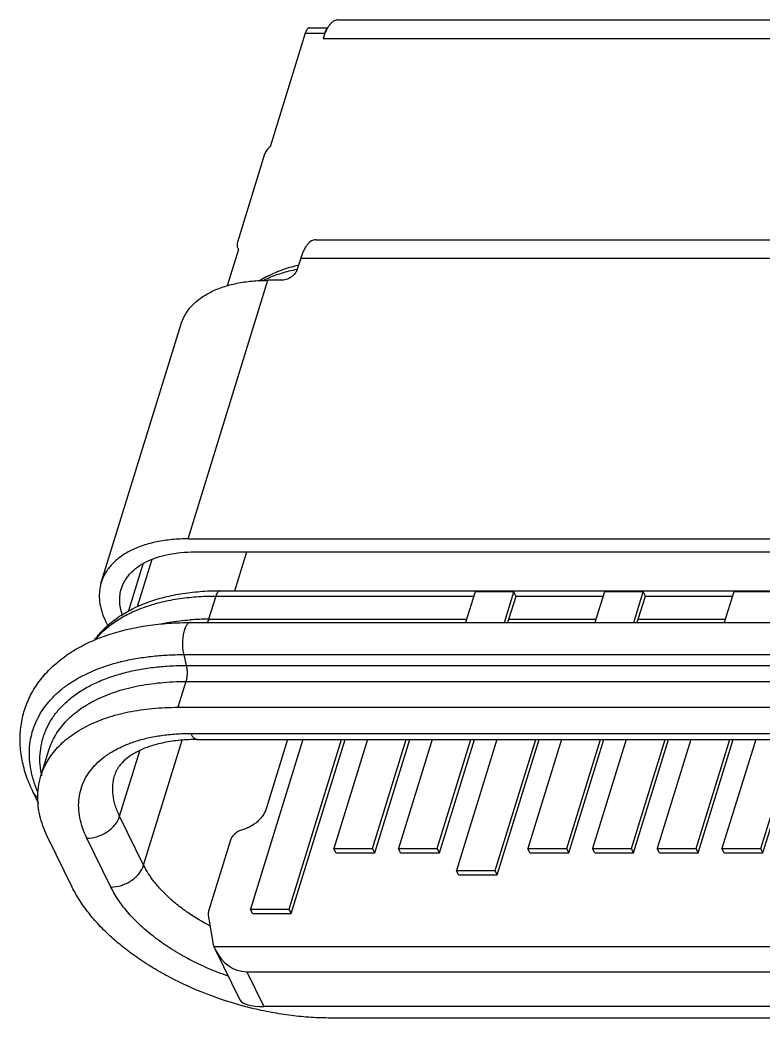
# Model space of a CAD drawing. Extents: x 0 to 420, y 0 to 297.
# Drawn here: x 260.57 to 292.31, y 197.8 to 240.44 of the extents above; entities that cross this region are included whole.
import ezdxf

# ---------------------------------------------------------------- set-up
doc = ezdxf.new("R2010")
doc.units = 0
doc.header["$LTSCALE"] = 23.1
doc.layers.get('0').update_dxf_attribs({"linetype": 'CONTINUOUS'})

msp = doc.modelspace()

# ---------------------------------------------------------------- linework, layer by layer
at = {"color": 7, "linetype": 'CONTINUOUS'}
for p, q in [((272.941, 240.105), (273.694, 240.105)), ((274.155, 240.438), (322.511, 240.438)), ((272.758, 239.878), (271.257, 235.019)), ((272.758, 239.878), (273.587, 239.878)), ((273.587, 239.878), (273.515, 239.643)), ((273.515, 239.643), (321.87, 239.643)), ((271.022, 234.708), (269.861, 230.948)), ((273.201, 231.048), (310.504, 231.048)), ((269.903, 230.637), (269.422, 229.081)), ((269.874, 230.684), (269.903, 230.637)), ((272.56, 230.254), (272.415, 229.784)), ((272.56, 230.254), (309.863, 230.254)), ((272.407, 229.779), (272.393, 229.776)), ((267.751, 218.269), (271.164, 229.314)), ((271.717, 229.314), (271.164, 229.314)), ((264.044, 216.409), (267.457, 227.454)), ((267.751, 218.269), (307.265, 218.269)), ((268.026, 217.71), (307.539, 217.71)), ((269.752, 216.054), (270.264, 217.71)), ((265.204, 215.163), (265.834, 217.2)), ((266.206, 217.382), (265.583, 215.364)), ((268.936, 215.827), (268.63, 214.835)), ((268.936, 215.827), (279.95, 215.827)), ((269.119, 216.054), (304.157, 216.054)), ((280.007, 216.008), (279.601, 214.695)), ((281.665, 216.008), (280.007, 216.008)), ((281.259, 214.695), (281.665, 216.008)), ((281.451, 214.835), (281.758, 215.827)), ((281.756, 215.822), (281.665, 216.008)), ((281.758, 215.827), (285.477, 215.827)), ((285.533, 216.008), (285.127, 214.695)), ((287.191, 216.008), (285.533, 216.008)), ((286.785, 214.695), (287.191, 216.008)), ((286.977, 214.835), (287.284, 215.827)), ((287.282, 215.822), (287.191, 216.008)), ((287.284, 215.827), (291.003, 215.827)), ((291.059, 216.008), (290.653, 214.695)), ((292.717, 216.008), (291.059, 216.008)), ((264.24, 214.726), (264.326, 214.55)), ((267.862, 214.695), (302.899, 214.695)), ((268.63, 214.835), (279.644, 214.835)), ((281.451, 214.835), (285.17, 214.835)), ((286.977, 214.835), (290.697, 214.835)), ((267.564, 213.324), (267.674, 212.861)), ((267.564, 213.324), (302.601, 213.324)), ((267.674, 212.861), (302.712, 212.861)), ((267.658, 212.174), (267.318, 211.073)), ((267.658, 212.174), (302.696, 212.174)), ((267.318, 211.073), (302.356, 211.073)), ((267.867, 209.955), (302.905, 209.955)), ((265.853, 204.33), (267.5, 209.662)), ((268.158, 209.695), (303.195, 209.695)), ((272.65, 209.695), (270.411, 202.45)), ((271.998, 209.695), (271.081, 206.728)), ((272.069, 202.45), (274.308, 209.695)), ((272.16, 202.264), (274.457, 209.695)), ((275.413, 209.695), (273.973, 205.035)), ((275.631, 205.035), (277.071, 209.695)), ((275.722, 204.849), (277.22, 209.695)), ((278.176, 209.695), (276.736, 205.035)), ((278.394, 205.035), (279.834, 209.695)), ((278.486, 204.849), (279.983, 209.695)), ((280.939, 209.695), (279.209, 204.095)), ((280.867, 204.095), (282.597, 209.695)), ((280.958, 203.909), (282.746, 209.695)), ((283.703, 209.695), (282.263, 205.035)), ((283.921, 205.035), (285.36, 209.695)), ((284.012, 204.849), (285.51, 209.695)), ((286.466, 209.695), (285.026, 205.035)), ((286.684, 205.035), (288.124, 209.695)), ((286.775, 204.849), (288.273, 209.695)), ((289.229, 209.695), (287.789, 205.035)), ((289.447, 205.035), (290.887, 209.695)), ((289.538, 204.849), (291.036, 209.695)), ((291.992, 209.695), (290.552, 205.035)), ((292.21, 205.035), (293.65, 209.695)), ((292.302, 204.849), (293.799, 209.695)), ((261.465, 208.136), (261.805, 209.236)), ((264.828, 206.419), (265.693, 209.219)), ((261.376, 206.955), (261.142, 207.432)), ((265.853, 204.33), (264.828, 206.419)), ((262.799, 203.39), (261.774, 205.479)), ((264.457, 203.39), (263.432, 205.479)), ((269.565, 205.398), (268.628, 202.367)), ((274.065, 204.849), (273.973, 205.035)), ((273.973, 205.035), (275.631, 205.035)), ((274.065, 204.849), (275.722, 204.849)), ((275.722, 204.849), (275.631, 205.035)), ((276.828, 204.849), (276.736, 205.035)), ((276.736, 205.035), (278.394, 205.035)), ((276.828, 204.849), (278.486, 204.849)), ((278.486, 204.849), (278.394, 205.035)), ((282.354, 204.849), (282.263, 205.035)), ((282.263, 205.035), (283.921, 205.035)), ((282.354, 204.849), (284.012, 204.849)), ((284.012, 204.849), (283.921, 205.035)), ((285.026, 205.035), (286.684, 205.035)), ((285.117, 204.849), (285.026, 205.035)), ((285.117, 204.849), (286.775, 204.849)), ((286.775, 204.849), (286.684, 205.035)), ((287.789, 205.035), (289.447, 205.035)), ((287.88, 204.849), (287.789, 205.035)), ((287.88, 204.849), (289.538, 204.849)), ((289.538, 204.849), (289.447, 205.035)), ((290.552, 205.035), (292.21, 205.035)), ((290.644, 204.849), (290.552, 205.035)), ((290.644, 204.849), (292.302, 204.849)), ((292.302, 204.849), (292.21, 205.035)), ((279.3, 203.909), (279.209, 204.095)), ((279.209, 204.095), (280.867, 204.095)), ((279.3, 203.909), (280.958, 203.909)), ((280.958, 203.909), (280.867, 204.095)), ((268.614, 202.191), (268.806, 201.03)), ((270.503, 202.264), (270.411, 202.45)), ((270.411, 202.45), (272.069, 202.45)), ((270.503, 202.264), (272.16, 202.264)), ((272.16, 202.264), (272.069, 202.45)), ((268.853, 200.854), (268.915, 200.717)), ((268.853, 200.854), (303.334, 200.854)), ((268.913, 200.721), (269.967, 198.573)), ((270.254, 199.776), (270.986, 198.284)), ((270.254, 199.776), (301.863, 199.776)), ((302.595, 198.284), (270.986, 198.284)), ((308.871, 197.796), (273.834, 197.796))]:
    msp.add_line(p, q, dxfattribs=at)
for centre, radius, start, end in [((274.895, 239.388), 1.382, 148.4077, 150.289), ((274.804, 239.444), 1.276, 146.9031, 148.414), ((273.256, 225.382), 4.618, 118.0638, 122.0526), ((273.06, 225.093), 4.703, 114.2878, 116.1693), ((268.62, 203.659), 11.175, 89.9507, 93.9837), ((267.034, 204.305), 8.977, 103.8065, 104.0485), ((265.322, 208.91), 3.901, 189.6085, 191.3044), ((269.762, 201.189), 0.969, 189.3998, 200.2277)]:
    msp.add_arc(centre, radius, start, end, dxfattribs=at)
for centre, major_axis, ratio, start_param, end_param in [((270.324, 201.932), (0.17, 2.152), 0.76705, -4.05358, -3.081229), ((271.788, 198.948), (1.839, 0.322), 0.315943, -3.048802, -2.076451)]:
    msp.add_ellipse(centre, major_axis=major_axis, ratio=ratio, start_param=start_param, end_param=end_param, dxfattribs=at)
for points, knots in [([(272.941, 240.105), (272.932, 240.105), (272.914, 240.102), (272.888, 240.09), (272.862, 240.071), (272.838, 240.045), (272.815, 240.012), (272.786, 239.957), (272.768, 239.911), (272.758, 239.878)], [0, 0, 0, 0, 0.085813, 0.177387, 0.279213, 0.394187, 0.523989, 0.66893, 1, 1, 1, 1]), ([(274.155, 240.438), (274.137, 240.438), (274.099, 240.434), (274.024, 240.415), (273.929, 240.363), (273.825, 240.266), (273.765, 240.185), (273.736, 240.14)], [0, 0, 0, 0, 0.103241, 0.209029, 0.436722, 0.697994, 1, 1, 1, 1]), ([(273.694, 240.073), (273.658, 240.009), (273.591, 239.869), (273.539, 239.722), (273.515, 239.643)], [0, 0, 0, 0, 0.470773, 1, 1, 1, 1]), ([(273.694, 240.073), (273.683, 240.063), (273.661, 240.038), (273.633, 239.994), (273.608, 239.939), (273.594, 239.899), (273.587, 239.878)], [0, 0, 0, 0, 0.201381, 0.435611, 0.702795, 1, 1, 1, 1]), ([(271.257, 235.019), (271.228, 234.998), (271.176, 234.953), (271.088, 234.855), (271.041, 234.768), (271.022, 234.708)], [0, 0, 0, 0, 0.266888, 0.524516, 1, 1, 1, 1]), ([(269.861, 230.948), (269.847, 230.904), (269.837, 230.834), (269.85, 230.745), (269.865, 230.704), (269.874, 230.684)], [0, 0, 0, 0, 0.516063, 0.760329, 1, 1, 1, 1]), ([(273.201, 231.048), (273.17, 231.048), (273.105, 231.039), (273.013, 230.997), (272.924, 230.929), (272.839, 230.837), (272.759, 230.722), (272.685, 230.584), (272.617, 230.426), (272.578, 230.313), (272.56, 230.254)], [0, 0, 0, 0, 0.085852, 0.177421, 0.279237, 0.39414, 0.523612, 0.668109, 0.827327, 1, 1, 1, 1]), ([(271.084, 229.457), (271.296, 229.571), (271.748, 229.77), (272.221, 229.91), (272.465, 229.968)], [0, 0, 0, 0, 0.490116, 1, 1, 1, 1]), ([(272.393, 229.776), (272.169, 229.731), (271.738, 229.623), (271.321, 229.468), (271.125, 229.38)], [0, 0, 0, 0, 0.516371, 1, 1, 1, 1]), ([(272.415, 229.784), (272.395, 229.719), (272.341, 229.624), (272.242, 229.52), (272.12, 229.425), (271.946, 229.34), (271.792, 229.314), (271.717, 229.314)], [0, 0, 0, 0, 0.22975, 0.354753, 0.484225, 0.746967, 1, 1, 1, 1]), ([(267.457, 227.454), (267.479, 227.524), (267.531, 227.662), (267.633, 227.86), (267.759, 228.048), (267.961, 228.289), (268.274, 228.562), (268.727, 228.832), (269.253, 229.046), (269.843, 229.201), (270.488, 229.294), (270.935, 229.314), (271.164, 229.314)], [0, 0, 0, 0, 0.049676, 0.099808, 0.15083, 0.203143, 0.312836, 0.431097, 0.55903, 0.696862, 0.844211, 1, 1, 1, 1]), ([(267.751, 218.269), (267.522, 218.269), (267.074, 218.249), (266.43, 218.156), (265.84, 218.001), (265.314, 217.787), (264.861, 217.518), (264.548, 217.244), (264.345, 217.003), (264.22, 216.815), (264.118, 216.617), (264.066, 216.479), (264.044, 216.409)], [0, 0, 0, 0, 0.155789, 0.303138, 0.44097, 0.568903, 0.687164, 0.796857, 0.84917, 0.900192, 0.950324, 1, 1, 1, 1]), ([(264.904, 216.143), (264.922, 216.202), (264.966, 216.318), (265.052, 216.485), (265.158, 216.644), (265.328, 216.847), (265.592, 217.077), (265.973, 217.304), (266.416, 217.484), (266.913, 217.614), (267.456, 217.693), (267.832, 217.71), (268.026, 217.71)], [0, 0, 0, 0, 0.049676, 0.099808, 0.15083, 0.203143, 0.312836, 0.431097, 0.55903, 0.696862, 0.844211, 1, 1, 1, 1]), ([(264.044, 216.409), (264.024, 216.345), (263.991, 216.213), (263.963, 216.01), (263.956, 215.803), (263.976, 215.517), (264.056, 215.149), (264.171, 214.867), (264.24, 214.726)], [0, 0, 0, 0, 0.116492, 0.233884, 0.353043, 0.474789, 0.728638, 1, 1, 1, 1]), ([(263.766, 213.959), (263.89, 214.131), (264.175, 214.46), (264.686, 214.883), (265.276, 215.244), (265.937, 215.54), (266.661, 215.77), (267.439, 215.934), (268.265, 216.033), (268.831, 216.054), (269.119, 216.054)], [0, 0, 0, 0, 0.107007, 0.217674, 0.333148, 0.454277, 0.581547, 0.71509, 0.854776, 1, 1, 1, 1]), ([(263.802, 213.967), (263.92, 214.115), (264.191, 214.401), (264.672, 214.771), (265.231, 215.09), (265.861, 215.356), (266.556, 215.566), (267.308, 215.717), (268.107, 215.807), (268.656, 215.827), (268.936, 215.827)], [0, 0, 0, 0, 0.101319, 0.208345, 0.322125, 0.443252, 0.571889, 0.707893, 0.850875, 1, 1, 1, 1]), ([(264.941, 215.033), (264.91, 215.128), (264.859, 215.316), (264.826, 215.602), (264.839, 215.879), (264.877, 216.057), (264.904, 216.143)], [0, 0, 0, 0, 0.264788, 0.517242, 0.760905, 1, 1, 1, 1]), ([(269.119, 216.054), (269.111, 216.054), (269.092, 216.051), (269.066, 216.039), (269.04, 216.02), (269.006, 215.982), (268.968, 215.918), (268.946, 215.859), (268.936, 215.827)], [0, 0, 0, 0, 0.085921, 0.177541, 0.279368, 0.394335, 0.66833, 1, 1, 1, 1]), ([(261.142, 207.432), (261.032, 207.656), (260.842, 208.108), (260.65, 208.807), (260.564, 209.509), (260.584, 210.089), (260.656, 210.542), (260.739, 210.874), (260.849, 211.198), (261.032, 211.617), (261.328, 212.115), (261.78, 212.655), (262.319, 213.135), (262.829, 213.48), (263.27, 213.724), (263.742, 213.951), (264.374, 214.194), (265.181, 214.419), (266.038, 214.579), (266.937, 214.674), (267.551, 214.695), (267.862, 214.695)], [0, 0, 0, 0, 0.061182, 0.120345, 0.177947, 0.234508, 0.262577, 0.290577, 0.318567, 0.346604, 0.403038, 0.460426, 0.519286, 0.580095, 0.611371, 0.643277, 0.709078, 0.777678, 0.849108, 0.923305, 1, 1, 1, 1]), ([(266.652, 214.651), (266.747, 214.67), (267.142, 214.741), (267.541, 214.786), (267.844, 214.808)], [0, 0, 0, 0, 0.2432, 1, 1, 1, 1]), ([(267.862, 214.695), (267.847, 214.695), (267.814, 214.689), (267.767, 214.664), (267.723, 214.624), (267.682, 214.569), (267.644, 214.502), (267.61, 214.422), (267.58, 214.332), (267.546, 214.195), (267.518, 214.009), (267.508, 213.777), (267.521, 213.546), (267.547, 213.395), (267.564, 213.324)], [0, 0, 0, 0, 0.031258, 0.065373, 0.104359, 0.149321, 0.200686, 0.258327, 0.321783, 0.390371, 0.539221, 0.696582, 0.853292, 1, 1, 1, 1]), ([(268.63, 214.835), (268.622, 214.808), (268.604, 214.759), (268.579, 214.712), (268.566, 214.692)], [0, 0, 0, 0, 0.536051, 1, 1, 1, 1]), ([(281.387, 214.691), (281.4, 214.712), (281.425, 214.758), (281.443, 214.808), (281.451, 214.835)], [0, 0, 0, 0, 0.463195, 1, 1, 1, 1]), ([(286.913, 214.691), (286.927, 214.712), (286.951, 214.758), (286.969, 214.808), (286.977, 214.835)], [0, 0, 0, 0, 0.463195, 1, 1, 1, 1]), ([(264.892, 213.022), (265.099, 213.073), (265.524, 213.162), (266.18, 213.256), (266.864, 213.312), (267.328, 213.324), (267.564, 213.324)], [0, 0, 0, 0, 0.237028, 0.483137, 0.737782, 1, 1, 1, 1]), ([(261.324, 207.47), (261.261, 207.62), (261.151, 207.922), (261.036, 208.38), (260.975, 208.832), (260.969, 209.275), (261.018, 209.706), (261.121, 210.123), (261.279, 210.523), (261.489, 210.903), (261.751, 211.262), (262.063, 211.598), (262.423, 211.907), (262.829, 212.19), (263.279, 212.444), (263.769, 212.668), (264.298, 212.861), (264.666, 212.966), (264.855, 213.013)], [0, 0, 0, 0, 0.064195, 0.125818, 0.185217, 0.242869, 0.299323, 0.355184, 0.41109, 0.467678, 0.525551, 0.585239, 0.647192, 0.71176, 0.779203, 0.849683, 0.923284, 1, 1, 1, 1]), ([(261.476, 208.259), (261.449, 208.418), (261.416, 208.733), (261.432, 209.203), (261.514, 209.658), (261.662, 210.094), (261.874, 210.507), (262.149, 210.894), (262.485, 211.253), (262.879, 211.58), (263.327, 211.874), (263.826, 212.133), (264.374, 212.355), (264.965, 212.538), (265.596, 212.682), (266.262, 212.785), (266.959, 212.847), (267.433, 212.861), (267.674, 212.861)], [0, 0, 0, 0, 0.054465, 0.107282, 0.159125, 0.210727, 0.262844, 0.316198, 0.371423, 0.429047, 0.489464, 0.552948, 0.619651, 0.689616, 0.762789, 0.839057, 0.918237, 1, 1, 1, 1]), ([(267.674, 212.861), (267.681, 212.834), (267.692, 212.778), (267.707, 212.661), (267.712, 212.512), (267.7, 212.363), (267.68, 212.251), (267.666, 212.199), (267.658, 212.174)], [0, 0, 0, 0, 0.119301, 0.245645, 0.507822, 0.765922, 0.887321, 1, 1, 1, 1]), ([(261.805, 209.236), (261.839, 209.347), (261.921, 209.565), (262.082, 209.878), (262.281, 210.175), (262.516, 210.456), (262.788, 210.719), (263.093, 210.964), (263.432, 211.188), (263.934, 211.464), (264.64, 211.751), (265.572, 211.995), (266.59, 212.143), (267.296, 212.174), (267.658, 212.174)], [0, 0, 0, 0, 0.049665, 0.099786, 0.150796, 0.203097, 0.257032, 0.31289, 0.370899, 0.431224, 0.559126, 0.696927, 0.844244, 1, 1, 1, 1]), ([(261.465, 208.137), (261.499, 208.247), (261.581, 208.465), (261.742, 208.778), (261.941, 209.075), (262.177, 209.356), (262.448, 209.619), (262.753, 209.864), (263.092, 210.088), (263.595, 210.364), (264.3, 210.651), (265.232, 210.895), (266.25, 211.042), (266.956, 211.073), (267.318, 211.073)], [0, 0, 0, 0, 0.049665, 0.099785, 0.150796, 0.203097, 0.257033, 0.312891, 0.370902, 0.431227, 0.55913, 0.69693, 0.844246, 1, 1, 1, 1]), ([(263.432, 205.479), (263.362, 205.621), (263.242, 205.906), (263.122, 206.343), (263.069, 206.773), (263.085, 207.19), (263.169, 207.592), (263.32, 207.973), (263.538, 208.329), (263.819, 208.656), (264.159, 208.952), (264.557, 209.213), (265.006, 209.438), (265.504, 209.625), (266.044, 209.772), (266.624, 209.878), (267.236, 209.941), (267.654, 209.955), (267.867, 209.955)], [0, 0, 0, 0, 0.061121, 0.119015, 0.174184, 0.227396, 0.279564, 0.331688, 0.384779, 0.439758, 0.497389, 0.558237, 0.622675, 0.69089, 0.762898, 0.838586, 0.917752, 1, 1, 1, 1]), ([(267.867, 209.955), (267.886, 209.916), (267.926, 209.847), (267.987, 209.773), (268.04, 209.732), (268.079, 209.711), (268.118, 209.698), (268.145, 209.695), (268.158, 209.695)], [0, 0, 0, 0, 0.3152, 0.581115, 0.697151, 0.803875, 0.903754, 1, 1, 1, 1]), ([(268.158, 209.695), (267.911, 209.695), (267.434, 209.674), (266.855, 209.593), (266.43, 209.495), (266.14, 209.41), (265.873, 209.313), (265.564, 209.175), (265.24, 208.986), (264.977, 208.763), (264.823, 208.582), (264.736, 208.452), (264.668, 208.323), (264.635, 208.234), (264.622, 208.19)], [0, 0, 0, 0, 0.182683, 0.351836, 0.430571, 0.505009, 0.57488, 0.639978, 0.755244, 0.850884, 0.892363, 0.930522, 0.966137, 1, 1, 1, 1]), ([(261.332, 207.161), (261.328, 207.327), (261.346, 207.658), (261.417, 207.981), (261.465, 208.137)], [0, 0, 0, 0, 0.504438, 1, 1, 1, 1]), ([(264.828, 206.419), (264.755, 206.567), (264.634, 206.865), (264.55, 207.252), (264.529, 207.553), (264.536, 207.771), (264.566, 207.984), (264.601, 208.123), (264.622, 208.19)], [0, 0, 0, 0, 0.27136, 0.52521, 0.646957, 0.766117, 0.883508, 1, 1, 1, 1]), ([(261.142, 207.432), (261.163, 207.389), (261.221, 207.307), (261.3, 207.246), (261.343, 207.22)], [0, 0, 0, 0, 0.489347, 1, 1, 1, 1]), ([(261.774, 205.479), (261.706, 205.618), (261.584, 205.897), (261.447, 206.322), (261.36, 206.743), (261.336, 207.024), (261.332, 207.161)], [0, 0, 0, 0, 0.265392, 0.519756, 0.764078, 1, 1, 1, 1]), ([(263.432, 205.479), (263.582, 205.479), (263.812, 205.518), (264.097, 205.632), (264.301, 205.749), (264.482, 205.891), (264.68, 206.1), (264.788, 206.289), (264.828, 206.419)], [0, 0, 0, 0, 0.252855, 0.384411, 0.516099, 0.645495, 0.770412, 1, 1, 1, 1]), ([(271.081, 206.728), (271.05, 206.627), (270.974, 206.479), (270.837, 206.305), (270.711, 206.181), (270.569, 206.071), (270.412, 205.975), (270.245, 205.897), (270.129, 205.858), (270.07, 205.842)], [0, 0, 0, 0, 0.227224, 0.349228, 0.47555, 0.605162, 0.736815, 0.869068, 1, 1, 1, 1]), ([(270.07, 205.842), (270.011, 205.825), (269.897, 205.779), (269.748, 205.677), (269.631, 205.549), (269.58, 205.449), (269.565, 205.398)], [0, 0, 0, 0, 0.26295, 0.524325, 0.772607, 1, 1, 1, 1]), ([(264.457, 203.39), (264.607, 203.39), (264.837, 203.43), (265.122, 203.544), (265.326, 203.66), (265.507, 203.802), (265.705, 204.012), (265.813, 204.2), (265.853, 204.33)], [0, 0, 0, 0, 0.252855, 0.384411, 0.516099, 0.645495, 0.770412, 1, 1, 1, 1]), ([(268.677, 201.738), (268.355, 201.906), (267.892, 202.181), (267.325, 202.599), (266.943, 202.923), (266.601, 203.261), (266.303, 203.608), (266.052, 203.962), (265.913, 204.208), (265.853, 204.33)], [0, 0, 0, 0, 0.279841, 0.413645, 0.542458, 0.665759, 0.783213, 0.894654, 1, 1, 1, 1]), ([(273.834, 197.796), (273.559, 197.796), (273.001, 197.815), (272.157, 197.896), (271.304, 198.029), (270.161, 198.276), (268.761, 198.705), (267.426, 199.285), (266.424, 199.83), (265.724, 200.27), (265.074, 200.74), (264.483, 201.235), (263.954, 201.751), (263.493, 202.283), (263.105, 202.826), (262.892, 203.202), (262.799, 203.39)], [0, 0, 0, 0, 0.063966, 0.129671, 0.196659, 0.264533, 0.401177, 0.536132, 0.601936, 0.666076, 0.728198, 0.787991, 0.8452, 0.899653, 0.951266, 1, 1, 1, 1]), ([(269.458, 199.587), (269.172, 199.687), (268.611, 199.905), (267.806, 200.288), (267.053, 200.721), (266.364, 201.197), (265.751, 201.707), (265.221, 202.245), (264.786, 202.802), (264.553, 203.194), (264.457, 203.39)], [0, 0, 0, 0, 0.141367, 0.280492, 0.415938, 0.546392, 0.670732, 0.788071, 0.897884, 1, 1, 1, 1]), ([(268.628, 202.367), (268.619, 202.338), (268.607, 202.279), (268.609, 202.219), (268.614, 202.191)], [0, 0, 0, 0, 0.513867, 1, 1, 1, 1])]:
    msp.add_open_spline(points, degree=3, knots=knots, dxfattribs=at)

doc.saveas('drawing.dxf')
